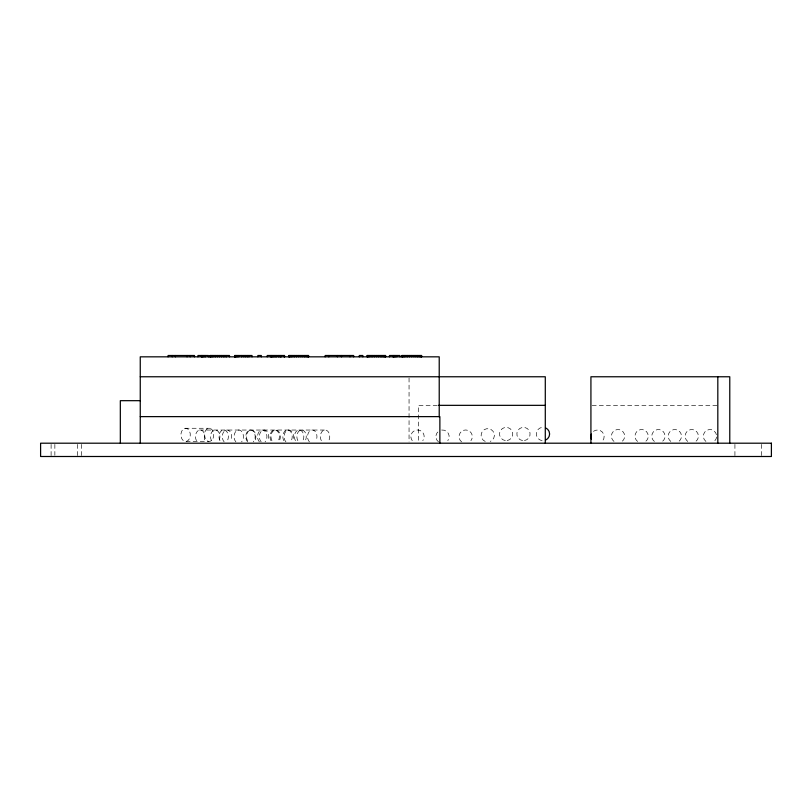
<?xml version="1.0" encoding="UTF-8"?>
<svg xmlns="http://www.w3.org/2000/svg" width="812" height="812" viewBox="0 0 812 812"><rect width="100%" height="100%" fill="white"/><g stroke="black" fill="none" stroke-linecap="round" stroke-linejoin="round"><path stroke-width="0.61" stroke-dasharray="4.06 3.04" d="M437.242 405.34L418.393 405.34L418.393 441.941M592.181 405.34L717.818 405.34M185.004 428.269L209.719 428.269M199.579 430.035L325.673 430.035M761.494 444.408L761.494 456.496M734.921 444.408L734.921 456.496M409.055 378.016L409.055 441.951M81.433 444.408L81.433 456.496M77.678 444.408L77.678 456.496M54.861 444.408L54.861 455.288M51.105 444.408L51.105 456.496M461.622 441.89A6.648 6.648 0 0 1 460.394 432.573A6.648 6.648 0 0 1 469.712 431.345A6.648 6.648 0 0 1 470.93 440.662M485.211 441.444A6.648 6.648 0 0 1 482.48 431.253A6.648 6.648 0 0 1 493.016 431.253A6.648 6.648 0 0 1 490.296 441.444M505.308 440.571A6.648 6.648 0 0 1 500.568 430.421A6.648 6.648 0 0 1 511.773 430.421A6.648 6.648 0 0 1 507.043 440.571M522.603 440.571A6.648 6.648 0 0 1 517.873 430.421A6.648 6.648 0 0 1 529.079 430.421A6.648 6.648 0 0 1 524.339 440.571M542.101 440.571A6.648 6.648 0 0 1 536.377 433.121A6.648 6.648 0 0 1 543.837 427.396M593.471 431.345A6.648 6.648 0 0 1 602.788 440.662M613.994 441.444A6.648 6.648 0 0 1 613.141 431.679A6.648 6.648 0 0 1 622.936 431.679A6.648 6.648 0 0 1 622.083 441.444M637.572 441.444A6.648 6.648 0 0 1 636.72 431.679A6.648 6.648 0 0 1 646.514 431.679A6.648 6.648 0 0 1 645.662 441.444M654.36 441.444A6.648 6.648 0 0 1 653.508 431.679A6.648 6.648 0 0 1 663.302 431.679A6.648 6.648 0 0 1 662.45 441.444M670.793 441.444A6.648 6.648 0 0 1 669.941 431.679A6.648 6.648 0 0 1 679.735 431.679A6.648 6.648 0 0 1 678.883 441.444M687.713 441.444A6.648 6.648 0 0 1 686.861 431.679A6.648 6.648 0 0 1 696.655 431.679A6.648 6.648 0 0 1 695.803 441.444M716.56 437.039A6.648 6.648 0 0 1 714.012 441.444M705.922 441.444A6.648 6.648 0 0 1 706.653 430.411A6.648 6.648 0 0 1 716.56 435.303M186.232 441.444A6.648 4.699 -90 0 0 189.582 431.284A6.648 4.699 -90 0 0 181.655 431.284A6.648 4.699 -90 0 0 185.004 441.444L209.719 441.444A6.648 4.699 90 0 0 213.069 431.284A6.648 4.699 90 0 0 205.152 431.284A6.648 4.699 90 0 0 208.491 441.444M196.463 440.662A6.648 4.699 90 0 1 197.011 431.72A6.648 4.699 90 0 1 203.365 431.72A6.648 4.699 90 0 1 203.913 440.662M219.95 440.662A6.648 4.699 -90 0 1 220.509 431.72A6.648 4.699 -90 0 1 226.852 431.72A6.648 4.699 -90 0 1 227.401 440.662M211.516 440.662A6.648 4.699 90 0 1 212.064 431.72A6.648 4.699 90 0 1 218.418 431.72A6.648 4.699 90 0 1 218.966 440.662M235.886 441.89A6.648 4.699 90 0 1 235.277 432.126A6.648 4.699 90 0 1 242.209 432.126A6.648 4.699 90 0 1 241.6 441.89M224.142 441.89A6.648 4.699 -90 0 1 223.27 432.573A6.648 4.699 -90 0 1 229.857 431.345A6.648 4.699 -90 0 1 230.73 440.662M247.63 441.89A6.648 4.699 90 0 1 247.031 432.126A6.648 4.699 90 0 1 253.953 432.126A6.648 4.699 90 0 1 253.354 441.89M259.373 441.89A6.648 4.699 90 0 1 258.774 432.126A6.648 4.699 90 0 1 265.697 432.126A6.648 4.699 90 0 1 265.098 441.89M247.477 440.662A6.648 4.699 90 0 1 248.025 431.72A6.648 4.699 90 0 1 254.369 431.72A6.648 4.699 90 0 1 254.927 440.662M270.964 440.662A6.648 4.699 -90 0 1 271.512 431.72A6.648 4.699 -90 0 1 277.866 431.72A6.648 4.699 -90 0 1 278.414 440.662M261.19 441.89A6.648 4.699 90 0 1 260.317 432.573A6.648 4.699 90 0 1 266.904 431.345A6.648 4.699 90 0 1 267.777 440.662M283.804 440.662A6.648 4.699 90 0 1 284.362 431.72A6.648 4.699 90 0 1 290.706 431.72A6.648 4.699 90 0 1 291.264 440.662M271.939 440.662A6.648 4.699 90 0 1 272.487 431.72A6.648 4.699 90 0 1 278.841 431.72A6.648 4.699 90 0 1 279.389 440.662M295.426 440.662A6.648 4.699 90 0 1 295.974 431.72A6.648 4.699 90 0 1 302.328 431.72A6.648 4.699 90 0 1 302.876 440.662M309.413 441.89A6.648 4.699 -90 0 1 308.54 432.573A6.648 4.699 -90 0 1 315.127 431.345A6.648 4.699 -90 0 1 316 440.662M285.925 441.89A6.648 4.699 -90 0 1 285.053 432.573A6.648 4.699 -90 0 1 291.64 431.345A6.648 4.699 -90 0 1 292.513 440.662M321.339 440.662A6.648 4.699 90 0 1 321.887 431.72A6.648 4.699 90 0 1 328.231 431.72A6.648 4.699 90 0 1 328.789 440.662M297.842 440.662A6.648 4.699 -90 0 1 298.4 431.72A6.648 4.699 -90 0 1 304.744 431.72A6.648 4.699 -90 0 1 305.302 440.662M441.677 430.035A6.648 6.648 0 0 1 447.818 440.662M438.5 441.89A6.648 6.648 0 0 1 438.5 431.345M412.252 440.662A6.648 6.648 0 0 1 413.034 431.72A6.648 6.648 0 0 1 422.017 431.72A6.648 6.648 0 0 1 422.798 440.662"/><path stroke-width="1.22" d="M359.371 355.504L362.852 355.504L362.852 356.833M140.253 376.768L545.288 376.768L545.288 443.2M140.253 400.681L120.328 400.681L120.328 443.2M438.5 405.34L545.288 405.34M140.253 416.627L439.871 416.627L439.871 443.2M729.775 443.2L729.775 376.768L590.923 376.768L590.923 443.2M717.818 376.768L717.818 443.2M439.221 416.881L439.221 356.833L140.253 356.833L140.253 443.2M421.621 356.833L421.621 355.504L401.93 355.504L401.93 356.833M421.458 355.504L421.458 356.833M420.961 355.504L420.961 356.833M420.139 355.504L420.139 356.833M418.992 355.504L418.992 356.833M417.551 355.504L417.551 356.833M415.866 355.504L415.866 356.833M413.947 355.504L413.947 356.833M411.775 355.504L411.775 356.833M409.583 355.504L409.583 356.833M407.644 355.504L407.644 356.833M405.959 355.504L405.959 356.833M404.528 355.504L404.528 356.833M403.391 355.504L403.391 356.833M402.579 355.504L402.579 356.833M402.092 355.504L402.092 356.833M399.93 356.833L399.93 355.504L389.466 355.504L389.466 356.833M396.875 355.504L396.875 356.833M395.677 355.504L395.677 356.833M394.693 355.504L394.693 356.833M393.932 355.504L393.932 356.833M393.384 355.504L393.384 356.833M392.947 355.504L392.947 356.833M385.639 356.833L385.639 355.504L367.115 355.504L367.115 356.833M385.385 355.504L385.345 356.833M384.807 355.504L384.807 356.833M384.015 355.504L384.015 356.833M382.98 355.504L382.98 356.833M381.721 355.504L381.721 356.833M380.26 355.504L380.26 356.833M378.605 355.504L378.605 356.833M376.748 355.504L376.748 356.833M374.647 355.504L374.647 356.833M372.769 355.504L372.769 356.833M371.125 355.504L371.125 356.833M369.714 355.504L369.714 356.833M368.577 355.504L368.577 356.833M367.765 355.504L367.765 356.833M367.278 355.504L367.278 356.833M359.411 355.504L359.371 356.833M353.646 356.833L353.646 355.504L325.155 355.504L325.155 356.833M349.992 355.504L349.992 356.833M341.476 355.504L341.476 356.833M337.406 355.504L337.406 356.833M328.809 355.504L328.809 356.833M308.59 356.833L308.59 355.504L288.889 355.504L288.889 356.833M308.418 355.504L308.428 356.833M307.931 355.504L307.931 356.833M307.098 355.504L307.098 356.833M305.951 355.504L305.951 356.833M304.51 355.504L304.51 356.833M302.825 355.504L302.825 356.833M300.907 355.504L300.907 356.833M298.745 355.504L298.745 356.833M296.542 355.504L296.542 356.833M294.604 355.504L294.604 356.833M292.919 355.504L292.919 356.833M291.488 355.504L291.488 356.833M290.351 355.504L290.351 356.833M289.539 355.504L289.539 356.833M289.052 355.504L289.062 356.833M284.535 356.833L284.535 355.504L267.219 355.504L267.219 356.833M284.413 355.504L284.413 356.833M284.068 355.504L284.068 356.833M281.084 355.504L281.084 356.833M280.79 355.504L280.79 356.833M279.886 355.504L279.886 356.833M278.455 355.504L278.455 356.833M276.598 355.504L276.598 356.833M275.339 355.504L275.339 356.833M274.202 355.504L274.202 356.833M273.197 355.504L273.197 356.833M272.325 355.504L272.325 356.833M271.614 355.504L271.614 356.833M271.106 355.504L271.106 356.833M270.7 355.504L270.7 356.833M261.332 356.833L261.332 355.504L257.851 355.504L257.891 356.833M252.024 356.833L252.024 355.504L234.709 355.504L234.709 356.833M248.908 355.504L248.908 356.833M247.345 355.504L247.345 356.833M245.711 355.504L245.711 356.833M243.864 355.504L243.864 356.833M241.641 355.504L241.641 356.833M238.799 355.504L238.799 356.833M237.622 355.504L237.622 356.833M236.596 355.504L236.596 356.833M235.774 355.504L235.774 356.833M235.175 355.504L235.175 356.833M234.82 355.504L234.82 356.833M229.471 356.833L229.471 355.504L209.983 355.504L209.983 356.833M226.406 355.504L226.406 356.833M224.934 355.504L224.934 356.833M223.351 355.504L223.351 356.833M221.554 355.504L221.554 356.833M219.463 355.504L219.463 356.833M217.372 355.504L217.372 356.833M215.525 355.504L215.525 356.833M213.901 355.504L213.901 356.833M212.521 355.504L212.521 356.833M211.414 355.504L211.414 356.833M210.623 355.504L210.623 356.833M210.146 355.504L210.146 356.833M208.4 356.833L208.4 355.504L197.935 355.504L197.935 356.833M205.355 355.504L205.355 356.833M204.157 355.504L204.157 356.833M203.173 355.504L203.173 356.833M202.411 355.504L202.411 356.833M201.863 355.504L201.863 356.833M201.538 355.504L201.427 356.833M194.494 356.833L194.494 355.504L168.084 355.504L168.084 356.833M190.181 355.504L190.181 356.833M187.064 355.504L187.064 356.833M175.392 355.504L175.392 356.833M172.195 355.504L172.195 356.833M545.512 427.843A6.648 6.648 0 0 1 545.512 440.124M591.38 439.16A6.648 6.648 0 0 1 591.38 434.075M771.4 443.2L40.6 443.2L40.6 456.496L771.4 456.496L771.4 443.2"/></g></svg>
